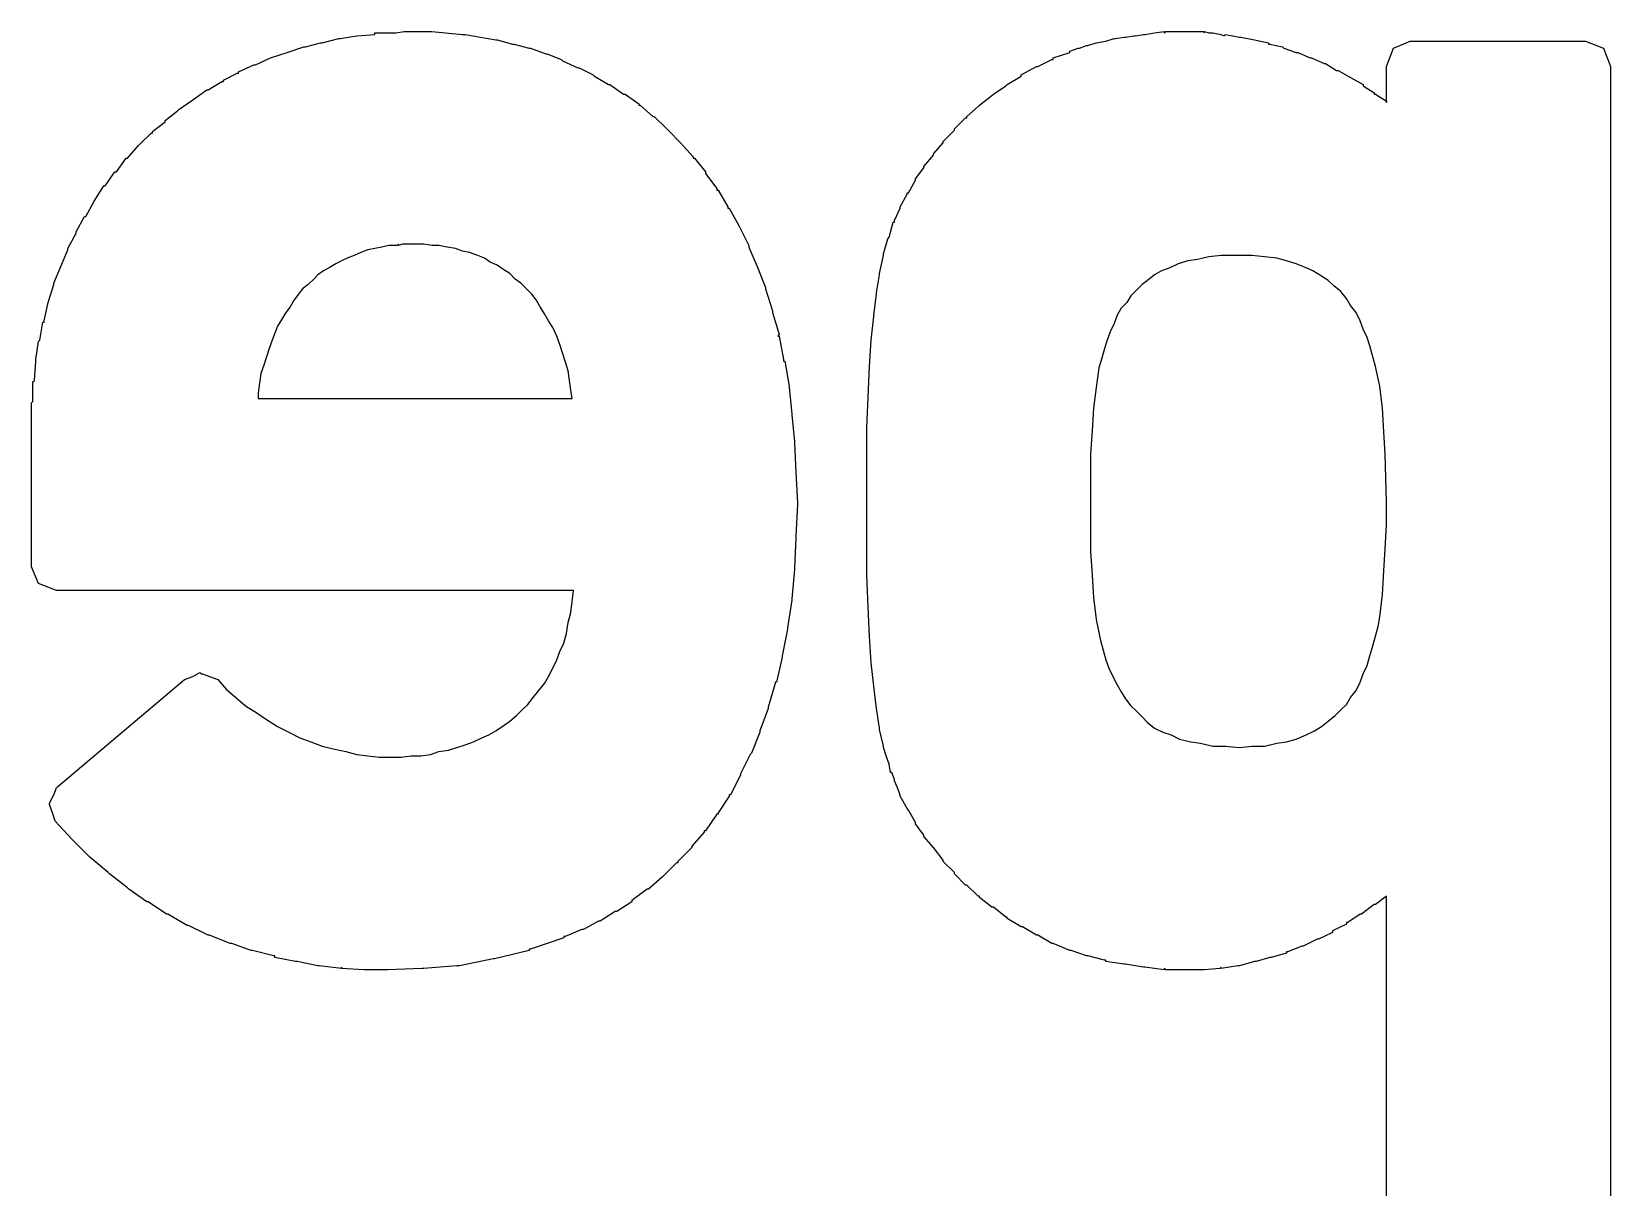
# Model space of a CAD drawing. Extents: x 135.7 to 179.4, y -147.5 to -55.1.
# Drawn here: x 175.075 to 176.211, y -146.673 to -145.841 of the extents above; entities that cross this region are included whole.
import ezdxf

# ---------------------------------------------------------------- set-up
doc = ezdxf.new("R2010")
doc.units = 0
doc.layers.add('BLACK', color=7, linetype='CONTINUOUS')

msp = doc.modelspace()

# ---------------------------------------------------------------- linework, layer by layer
at = {"layer": 'BLACK', "linetype": 'CONTINUOUS'}
for p, q in [((175.272, -145.852), (175.283, -145.849)), ((175.283, -145.849), (175.284, -145.849)), ((175.284, -145.849), (175.296, -145.846)), ((175.284, -145.849), (175.284, -145.849)), ((175.296, -145.846), (175.296, -145.846)), ((175.296, -145.846), (175.297, -145.846)), ((175.297, -145.846), (175.309, -145.844)), ((175.309, -145.844), (175.322, -145.843)), ((175.309, -145.844), (175.309, -145.844)), ((175.309, -145.844), (175.309, -145.844)), ((175.322, -145.843), (175.322, -145.842)), ((175.322, -145.842), (175.335, -145.842)), ((175.322, -145.843), (175.322, -145.843)), ((175.335, -145.842), (175.335, -145.842)), ((175.335, -145.842), (175.336, -145.842)), ((175.336, -145.842), (175.337, -145.842)), ((175.337, -145.842), (175.343, -145.841)), ((175.337, -145.842), (175.337, -145.842)), ((175.343, -145.841), (175.343, -145.841)), ((175.343, -145.841), (175.343, -145.841)), ((175.343, -145.841), (175.347, -145.841)), ((175.347, -145.841), (175.347, -145.841)), ((175.347, -145.841), (175.347, -145.841)), ((175.347, -145.841), (175.348, -145.841)), ((175.348, -145.841), (175.349, -145.841)), ((175.349, -145.841), (175.349, -145.841)), ((175.349, -145.841), (175.35, -145.841)), ((175.35, -145.841), (175.356, -145.841)), ((175.356, -145.841), (175.356, -145.841)), ((175.356, -145.841), (175.356, -145.841)), ((175.356, -145.841), (175.359, -145.841)), ((175.359, -145.841), (175.359, -145.841)), ((175.359, -145.841), (175.361, -145.841)), ((175.359, -145.841), (175.359, -145.841)), ((175.361, -145.841), (175.361, -145.841)), ((175.361, -145.841), (175.361, -145.841)), ((175.361, -145.841), (175.362, -145.841)), ((175.362, -145.841), (175.363, -145.841)), ((175.363, -145.841), (175.363, -145.841)), ((175.363, -145.841), (175.385, -145.843)), ((175.385, -145.843), (175.386, -145.843)), ((175.386, -145.843), (175.387, -145.843)), ((175.387, -145.843), (175.409, -145.847)), ((175.409, -145.847), (175.41, -145.847)), ((175.41, -145.847), (175.41, -145.847)), ((175.41, -145.847), (175.421, -145.85)), ((175.421, -145.85), (175.422, -145.85)), ((175.422, -145.85), (175.422, -145.85)), ((175.422, -145.85), (175.433, -145.853)), ((175.829, -145.853), (175.834, -145.851)), ((175.834, -145.851), (175.835, -145.851)), ((175.835, -145.851), (175.841, -145.849)), ((175.835, -145.851), (175.835, -145.851)), ((175.841, -145.849), (175.848, -145.848)), ((175.841, -145.849), (175.841, -145.849)), ((175.841, -145.849), (175.841, -145.849)), ((175.848, -145.848), (175.854, -145.846)), ((175.848, -145.848), (175.848, -145.848)), ((175.848, -145.848), (175.848, -145.848)), ((175.854, -145.846), (175.855, -145.846)), ((175.855, -145.846), (175.861, -145.845)), ((175.855, -145.846), (175.855, -145.846)), ((175.861, -145.845), (175.862, -145.845)), ((175.862, -145.845), (175.868, -145.844)), ((175.862, -145.845), (175.862, -145.845)), ((175.868, -145.844), (175.869, -145.844)), ((175.869, -145.844), (175.875, -145.843)), ((175.869, -145.844), (175.869, -145.844)), ((175.875, -145.843), (175.876, -145.843)), ((175.876, -145.843), (175.883, -145.842)), ((175.876, -145.843), (175.876, -145.843)), ((175.883, -145.842), (175.89, -145.841)), ((175.883, -145.842), (175.883, -145.842)), ((175.883, -145.842), (175.883, -145.842)), ((175.89, -145.841), (175.89, -145.842)), ((175.89, -145.842), (175.891, -145.841)), ((175.891, -145.841), (175.898, -145.841)), ((175.898, -145.841), (175.898, -145.841)), ((175.898, -145.841), (175.898, -145.841)), ((175.898, -145.841), (175.905, -145.841)), ((175.905, -145.841), (175.905, -145.841)), ((175.905, -145.841), (175.906, -145.841)), ((175.906, -145.841), (175.909, -145.841)), ((175.909, -145.841), (175.909, -145.841)), ((175.909, -145.841), (175.909, -145.841)), ((175.909, -145.841), (175.912, -145.841)), ((175.912, -145.841), (175.912, -145.841)), ((175.912, -145.841), (175.912, -145.841)), ((175.912, -145.841), (175.915, -145.841)), ((175.915, -145.841), (175.915, -145.841)), ((175.915, -145.841), (175.916, -145.841)), ((175.916, -145.841), (175.918, -145.841)), ((175.918, -145.841), (175.919, -145.842)), ((175.919, -145.842), (175.919, -145.841)), ((175.919, -145.841), (175.922, -145.842)), ((175.922, -145.842), (175.922, -145.842)), ((175.922, -145.842), (175.922, -145.842)), ((175.922, -145.842), (175.925, -145.842)), ((175.925, -145.842), (175.925, -145.842)), ((175.925, -145.842), (175.925, -145.842)), ((175.925, -145.842), (175.931, -145.843)), ((175.931, -145.843), (175.933, -145.844)), ((175.933, -145.844), (175.934, -145.843)), ((175.934, -145.843), (175.944, -145.845)), ((175.944, -145.845), (175.944, -145.845)), ((175.944, -145.845), (175.945, -145.845)), ((175.945, -145.845), (175.955, -145.847)), ((175.955, -145.847), (175.955, -145.847)), ((175.955, -145.847), (175.955, -145.847)), ((175.955, -145.847), (175.965, -145.849)), ((175.965, -145.849), (175.965, -145.85)), ((175.965, -145.85), (175.966, -145.85)), ((175.966, -145.85), (175.975, -145.852)), ((176.055, -145.853), (176.067, -145.848)), ((176.067, -145.848), (176.193, -145.848)), ((176.193, -145.848), (176.206, -145.853)), ((175.236, -145.865), (175.247, -145.86)), ((175.247, -145.86), (175.259, -145.856)), ((175.247, -145.86), (175.247, -145.86)), ((175.247, -145.86), (175.247, -145.86)), ((175.259, -145.856), (175.271, -145.852)), ((175.259, -145.856), (175.259, -145.856)), ((175.259, -145.856), (175.259, -145.856)), ((175.271, -145.852), (175.271, -145.852)), ((175.271, -145.852), (175.272, -145.852)), ((175.433, -145.853), (175.434, -145.853)), ((175.434, -145.853), (175.434, -145.853)), ((175.434, -145.853), (175.445, -145.857)), ((175.445, -145.857), (175.445, -145.857)), ((175.445, -145.857), (175.446, -145.857)), ((175.446, -145.857), (175.456, -145.861)), ((175.456, -145.861), (175.457, -145.862)), ((175.457, -145.862), (175.457, -145.862)), ((175.457, -145.862), (175.468, -145.867)), ((175.799, -145.866), (175.809, -145.861)), ((175.809, -145.861), (175.81, -145.861)), ((175.81, -145.86), (175.816, -145.858)), ((175.81, -145.861), (175.81, -145.86)), ((175.816, -145.858), (175.822, -145.856)), ((175.816, -145.858), (175.816, -145.858)), ((175.816, -145.858), (175.816, -145.858)), ((175.822, -145.855), (175.828, -145.853)), ((175.822, -145.856), (175.822, -145.855)), ((175.822, -145.856), (175.822, -145.856)), ((175.828, -145.853), (175.828, -145.853)), ((175.828, -145.853), (175.829, -145.853)), ((175.975, -145.852), (175.976, -145.853)), ((175.976, -145.853), (175.976, -145.853)), ((175.976, -145.853), (175.985, -145.856)), ((175.985, -145.856), (175.986, -145.856)), ((175.986, -145.856), (175.986, -145.856)), ((175.986, -145.856), (175.995, -145.86)), ((175.995, -145.86), (175.996, -145.86)), ((175.996, -145.86), (175.996, -145.86)), ((175.996, -145.86), (176.005, -145.864)), ((176.05, -145.866), (176.055, -145.853)), ((176.206, -145.853), (176.211, -145.866)), ((175.213, -145.876), (175.223, -145.871)), ((175.223, -145.871), (175.224, -145.871)), ((175.224, -145.87), (175.235, -145.865)), ((175.224, -145.871), (175.224, -145.87)), ((175.235, -145.865), (175.235, -145.865)), ((175.235, -145.865), (175.236, -145.865)), ((175.468, -145.867), (175.468, -145.867)), ((175.468, -145.867), (175.469, -145.867)), ((175.469, -145.867), (175.479, -145.872)), ((175.479, -145.872), (175.48, -145.873)), ((175.48, -145.873), (175.48, -145.873)), ((175.48, -145.873), (175.49, -145.879)), ((175.777, -145.879), (175.787, -145.873)), ((175.787, -145.872), (175.798, -145.866)), ((175.787, -145.873), (175.787, -145.872)), ((175.787, -145.873), (175.787, -145.873)), ((175.798, -145.866), (175.798, -145.866)), ((175.798, -145.866), (175.799, -145.866)), ((176.005, -145.864), (176.005, -145.864)), ((176.005, -145.864), (176.006, -145.864)), ((176.006, -145.864), (176.014, -145.869)), ((176.014, -145.869), (176.015, -145.869)), ((176.015, -145.869), (176.015, -145.869)), ((176.015, -145.869), (176.024, -145.874)), ((176.05, -145.892), (176.05, -145.866)), ((176.211, -145.866), (176.211, -147.48)), ((175.191, -145.89), (175.201, -145.883)), ((175.201, -145.883), (175.202, -145.883)), ((175.202, -145.883), (175.212, -145.877)), ((175.202, -145.883), (175.202, -145.883)), ((175.212, -145.877), (175.213, -145.877)), ((175.213, -145.877), (175.213, -145.876)), ((175.49, -145.879), (175.491, -145.879)), ((175.491, -145.879), (175.491, -145.879)), ((175.491, -145.879), (175.501, -145.886)), ((175.767, -145.886), (175.776, -145.88)), ((175.776, -145.88), (175.777, -145.879)), ((175.777, -145.879), (175.777, -145.879)), ((176.024, -145.874), (176.024, -145.874)), ((176.024, -145.874), (176.024, -145.874)), ((176.024, -145.874), (176.033, -145.879)), ((176.033, -145.879), (176.033, -145.88)), ((176.033, -145.88), (176.033, -145.88)), ((176.033, -145.88), (176.041, -145.885)), ((176.041, -145.885), (176.041, -145.886)), ((175.181, -145.897), (175.191, -145.89)), ((175.191, -145.89), (175.191, -145.89)), ((175.191, -145.89), (175.191, -145.89)), ((175.501, -145.886), (175.501, -145.886)), ((175.501, -145.886), (175.502, -145.886)), ((175.502, -145.886), (175.512, -145.893)), ((175.512, -145.893), (175.512, -145.894)), ((175.512, -145.894), (175.513, -145.894)), ((175.513, -145.894), (175.522, -145.902)), ((175.748, -145.902), (175.756, -145.895)), ((175.756, -145.895), (175.757, -145.894)), ((175.757, -145.894), (175.766, -145.887)), ((175.757, -145.894), (175.757, -145.894)), ((175.766, -145.887), (175.767, -145.886)), ((175.766, -145.887), (175.766, -145.887)), ((176.041, -145.886), (176.042, -145.886)), ((176.042, -145.886), (176.05, -145.891)), ((176.05, -145.891), (176.05, -145.892)), ((176.05, -145.892), (176.05, -145.892)), ((175.162, -145.913), (175.171, -145.906)), ((175.171, -145.905), (175.18, -145.898)), ((175.171, -145.906), (175.171, -145.905)), ((175.171, -145.905), (175.171, -145.905)), ((175.18, -145.898), (175.181, -145.897)), ((175.181, -145.897), (175.181, -145.897)), ((175.522, -145.902), (175.522, -145.902)), ((175.522, -145.902), (175.523, -145.902)), ((175.523, -145.902), (175.532, -145.911)), ((175.739, -145.911), (175.747, -145.903)), ((175.747, -145.903), (175.748, -145.903)), ((175.748, -145.903), (175.748, -145.902)), ((175.153, -145.922), (175.161, -145.914)), ((175.161, -145.914), (175.162, -145.914)), ((175.162, -145.914), (175.162, -145.913)), ((175.532, -145.911), (175.532, -145.911)), ((175.532, -145.911), (175.533, -145.912)), ((175.533, -145.912), (175.542, -145.921)), ((175.731, -145.92), (175.739, -145.912)), ((175.739, -145.912), (175.739, -145.911)), ((175.739, -145.911), (175.739, -145.911)), ((175.144, -145.932), (175.152, -145.923)), ((175.152, -145.923), (175.153, -145.922)), ((175.152, -145.923), (175.152, -145.923)), ((175.542, -145.921), (175.542, -145.921)), ((175.542, -145.921), (175.542, -145.921)), ((175.542, -145.921), (175.551, -145.931)), ((175.717, -145.938), (175.724, -145.93)), ((175.724, -145.929), (175.731, -145.921)), ((175.724, -145.93), (175.724, -145.929)), ((175.724, -145.929), (175.724, -145.929)), ((175.731, -145.921), (175.731, -145.92)), ((175.731, -145.92), (175.731, -145.92)), ((175.136, -145.942), (175.143, -145.932)), ((175.143, -145.932), (175.144, -145.932)), ((175.144, -145.932), (175.144, -145.932)), ((175.551, -145.931), (175.551, -145.932)), ((175.551, -145.932), (175.552, -145.932)), ((175.552, -145.932), (175.56, -145.942)), ((175.711, -145.947), (175.717, -145.939)), ((175.717, -145.939), (175.717, -145.938)), ((175.717, -145.938), (175.717, -145.938)), ((175.12, -145.963), (175.127, -145.952)), ((175.127, -145.952), (175.128, -145.952)), ((175.128, -145.952), (175.135, -145.942)), ((175.128, -145.952), (175.128, -145.952)), ((175.135, -145.942), (175.135, -145.942)), ((175.135, -145.942), (175.136, -145.942)), ((175.56, -145.942), (175.56, -145.943)), ((175.56, -145.943), (175.56, -145.943)), ((175.56, -145.943), (175.568, -145.954)), ((175.706, -145.957), (175.711, -145.948)), ((175.711, -145.948), (175.711, -145.947)), ((175.711, -145.948), (175.711, -145.948)), ((175.114, -145.974), (175.12, -145.963)), ((175.12, -145.963), (175.12, -145.963)), ((175.12, -145.963), (175.12, -145.963)), ((175.568, -145.954), (175.568, -145.955)), ((175.568, -145.955), (175.569, -145.955)), ((175.569, -145.955), (175.576, -145.967)), ((175.7, -145.967), (175.705, -145.958)), ((175.705, -145.958), (175.705, -145.957)), ((175.705, -145.957), (175.706, -145.957)), ((175.107, -145.985), (175.113, -145.974)), ((175.113, -145.974), (175.113, -145.974)), ((175.113, -145.974), (175.114, -145.974)), ((175.576, -145.967), (175.576, -145.968)), ((175.576, -145.968), (175.577, -145.968)), ((175.577, -145.968), (175.584, -145.981)), ((175.696, -145.977), (175.7, -145.968)), ((175.7, -145.968), (175.7, -145.967)), ((175.7, -145.967), (175.7, -145.967)), ((175.101, -145.997), (175.107, -145.986)), ((175.107, -145.986), (175.107, -145.985)), ((175.107, -145.986), (175.107, -145.986)), ((175.584, -145.981), (175.584, -145.981)), ((175.584, -145.981), (175.584, -145.981)), ((175.584, -145.981), (175.591, -145.995)), ((175.692, -145.989), (175.695, -145.978)), ((175.695, -145.978), (175.696, -145.978)), ((175.696, -145.978), (175.696, -145.977)), ((175.096, -146.01), (175.101, -145.998)), ((175.101, -145.998), (175.101, -145.997)), ((175.101, -145.998), (175.101, -145.998)), ((175.317, -145.998), (175.312, -146)), ((175.322, -145.997), (175.317, -145.998)), ((175.327, -145.996), (175.322, -145.997)), ((175.332, -145.995), (175.327, -145.996)), ((175.338, -145.995), (175.332, -145.995)), ((175.339, -145.994), (175.338, -145.995)), ((175.338, -145.995), (175.338, -145.995)), ((175.342, -145.994), (175.339, -145.995)), ((175.339, -145.995), (175.339, -145.994)), ((175.345, -145.994), (175.342, -145.994)), ((175.348, -145.994), (175.345, -145.994)), ((175.349, -145.994), (175.348, -145.994)), ((175.35, -145.994), (175.349, -145.994)), ((175.357, -145.994), (175.35, -145.994)), ((175.363, -145.995), (175.357, -145.994)), ((175.368, -145.995), (175.363, -145.995)), ((175.374, -145.996), (175.368, -145.995)), ((175.38, -145.997), (175.374, -145.996)), ((175.385, -145.999), (175.38, -145.997)), ((175.591, -145.995), (175.591, -145.995)), ((175.591, -145.995), (175.591, -145.996)), ((175.591, -145.996), (175.597, -146.01)), ((175.688, -146.001), (175.691, -145.99)), ((175.691, -145.99), (175.692, -145.989)), ((175.692, -145.989), (175.692, -145.989)), ((175.091, -146.022), (175.096, -146.01)), ((175.096, -146.01), (175.096, -146.01)), ((175.096, -146.01), (175.096, -146.01)), ((175.294, -146.008), (175.289, -146.011)), ((175.298, -146.006), (175.294, -146.008)), ((175.302, -146.004), (175.298, -146.006)), ((175.307, -146.002), (175.302, -146.004)), ((175.312, -146), (175.307, -146.002)), ((175.39, -146), (175.385, -145.999)), ((175.396, -146.002), (175.39, -146)), ((175.401, -146.004), (175.396, -146.002)), ((175.405, -146.007), (175.401, -146.004)), ((175.41, -146.009), (175.405, -146.007)), ((175.414, -146.012), (175.41, -146.009)), ((175.597, -146.01), (175.597, -146.01)), ((175.597, -146.01), (175.597, -146.01)), ((175.597, -146.01), (175.603, -146.025)), ((175.685, -146.015), (175.688, -146.002)), ((175.688, -146.002), (175.688, -146.001)), ((175.688, -146.002), (175.688, -146.002)), ((175.9, -146.008), (175.894, -146.011)), ((175.907, -146.006), (175.9, -146.008)), ((175.914, -146.005), (175.907, -146.006)), ((175.922, -146.003), (175.914, -146.005)), ((175.931, -146.002), (175.922, -146.003)), ((175.932, -146.002), (175.931, -146.002)), ((175.931, -146.002), (175.931, -146.002)), ((175.931, -146.002), (175.931, -146.002)), ((175.935, -146.002), (175.932, -146.002)), ((175.932, -146.002), (175.932, -146.002)), ((175.938, -146.002), (175.935, -146.002)), ((175.941, -146.002), (175.938, -146.002)), ((175.942, -146.002), (175.941, -146.002)), ((175.944, -146.002), (175.942, -146.002)), ((175.953, -146.002), (175.944, -146.002)), ((175.962, -146.003), (175.953, -146.002)), ((175.971, -146.004), (175.962, -146.003)), ((175.978, -146.006), (175.971, -146.004)), ((175.985, -146.008), (175.978, -146.006)), ((175.992, -146.011), (175.985, -146.008)), ((175.278, -146.019), (175.274, -146.023)), ((175.281, -146.016), (175.278, -146.019)), ((175.285, -146.013), (175.281, -146.016)), ((175.289, -146.011), (175.285, -146.013)), ((175.419, -146.015), (175.414, -146.012)), ((175.423, -146.019), (175.419, -146.015)), ((175.427, -146.022), (175.423, -146.019)), ((175.683, -146.029), (175.685, -146.016)), ((175.685, -146.016), (175.685, -146.015)), ((175.685, -146.015), (175.685, -146.015)), ((175.878, -146.02), (175.874, -146.023)), ((175.883, -146.016), (175.878, -146.02)), ((175.888, -146.013), (175.883, -146.016)), ((175.894, -146.011), (175.888, -146.013)), ((175.997, -146.013), (175.992, -146.011)), ((176.003, -146.017), (175.997, -146.013)), ((176.008, -146.02), (176.003, -146.017)), ((176.012, -146.024), (176.008, -146.02)), ((175.087, -146.036), (175.091, -146.023)), ((175.091, -146.023), (175.091, -146.022)), ((175.091, -146.023), (175.091, -146.023)), ((175.267, -146.03), (175.264, -146.034)), ((175.27, -146.026), (175.267, -146.03)), ((175.274, -146.023), (175.27, -146.026)), ((175.431, -146.026), (175.427, -146.022)), ((175.435, -146.03), (175.431, -146.026)), ((175.438, -146.034), (175.435, -146.03)), ((175.603, -146.025), (175.603, -146.026)), ((175.603, -146.026), (175.603, -146.026)), ((175.603, -146.026), (175.608, -146.042)), ((175.681, -146.045), (175.683, -146.03)), ((175.683, -146.03), (175.683, -146.029)), ((175.683, -146.03), (175.683, -146.03)), ((175.866, -146.031), (175.863, -146.036)), ((175.87, -146.027), (175.866, -146.031)), ((175.874, -146.023), (175.87, -146.027)), ((176.017, -146.028), (176.012, -146.024)), ((176.021, -146.033), (176.017, -146.028)), ((175.084, -146.049), (175.087, -146.036)), ((175.087, -146.036), (175.087, -146.036)), ((175.087, -146.036), (175.087, -146.036)), ((175.258, -146.043), (175.255, -146.048)), ((175.261, -146.039), (175.258, -146.043)), ((175.264, -146.034), (175.261, -146.039)), ((175.441, -146.039), (175.438, -146.034)), ((175.444, -146.044), (175.441, -146.039)), ((175.447, -146.049), (175.444, -146.044)), ((175.608, -146.042), (175.608, -146.042)), ((175.608, -146.042), (175.608, -146.043)), ((175.608, -146.043), (175.613, -146.059)), ((175.859, -146.04), (175.856, -146.045)), ((175.863, -146.036), (175.859, -146.04)), ((176.024, -146.038), (176.021, -146.033)), ((176.028, -146.043), (176.024, -146.038)), ((176.031, -146.049), (176.028, -146.043)), ((175.081, -146.063), (175.083, -146.05)), ((175.083, -146.05), (175.084, -146.05)), ((175.084, -146.05), (175.084, -146.049)), ((175.252, -146.053), (175.25, -146.058)), ((175.255, -146.048), (175.252, -146.053)), ((175.45, -146.054), (175.447, -146.049)), ((175.453, -146.06), (175.45, -146.054)), ((175.679, -146.063), (175.681, -146.046)), ((175.681, -146.046), (175.681, -146.045)), ((175.681, -146.046), (175.681, -146.046)), ((175.854, -146.051), (175.851, -146.057)), ((175.856, -146.045), (175.854, -146.051)), ((176.033, -146.055), (176.031, -146.049)), ((176.036, -146.061), (176.033, -146.055)), ((175.078, -146.077), (175.08, -146.064)), ((175.08, -146.064), (175.081, -146.063)), ((175.081, -146.063), (175.081, -146.063)), ((175.248, -146.063), (175.246, -146.069)), ((175.25, -146.058), (175.248, -146.063)), ((175.455, -146.066), (175.453, -146.06)), ((175.457, -146.072), (175.455, -146.066)), ((175.613, -146.059), (175.612, -146.06)), ((175.612, -146.06), (175.613, -146.06)), ((175.613, -146.06), (175.616, -146.077)), ((175.678, -146.082), (175.679, -146.063)), ((175.679, -146.063), (175.679, -146.063)), ((175.679, -146.063), (175.679, -146.063)), ((175.849, -146.063), (175.847, -146.069)), ((175.851, -146.057), (175.849, -146.063)), ((176.038, -146.067), (176.036, -146.061)), ((175.077, -146.092), (175.078, -146.078)), ((175.078, -146.078), (175.078, -146.077)), ((175.078, -146.078), (175.078, -146.078)), ((175.244, -146.075), (175.242, -146.081)), ((175.246, -146.069), (175.244, -146.075)), ((175.459, -146.078), (175.457, -146.072)), ((175.461, -146.085), (175.459, -146.078)), ((175.616, -146.077), (175.616, -146.078)), ((175.616, -146.078), (175.617, -146.078)), ((175.617, -146.078), (175.62, -146.096)), ((175.845, -146.076), (175.843, -146.083)), ((175.847, -146.069), (175.845, -146.076)), ((176.042, -146.082), (176.038, -146.067)), ((175.24, -146.087), (175.239, -146.094)), ((175.242, -146.081), (175.24, -146.087)), ((175.462, -146.092), (175.461, -146.085)), ((175.676, -146.126), (175.678, -146.082)), ((175.678, -146.082), (175.678, -146.082)), ((175.678, -146.082), (175.678, -146.082)), ((175.843, -146.083), (175.842, -146.09)), ((176.045, -146.096), (176.042, -146.082)), ((175.076, -146.093), (175.077, -146.092)), ((175.076, -146.107), (175.076, -146.093)), ((175.077, -146.092), (175.077, -146.092)), ((175.239, -146.094), (175.238, -146.101)), ((175.463, -146.099), (175.462, -146.092)), ((175.464, -146.105), (175.463, -146.099)), ((175.62, -146.096), (175.62, -146.097)), ((175.62, -146.097), (175.62, -146.097)), ((175.62, -146.097), (175.622, -146.116)), ((175.841, -146.097), (175.839, -146.112)), ((175.842, -146.09), (175.841, -146.097)), ((176.047, -146.112), (176.045, -146.096)), ((175.075, -146.108), (175.076, -146.107)), ((175.075, -146.122), (175.075, -146.108)), ((175.076, -146.107), (175.076, -146.107)), ((175.238, -146.101), (175.238, -146.105)), ((175.238, -146.105), (175.464, -146.105)), ((175.839, -146.112), (175.838, -146.128)), ((176.048, -146.129), (176.047, -146.112)), ((175.075, -146.226), (175.075, -146.122)), ((175.075, -146.122), (175.075, -146.122)), ((175.075, -146.122), (175.075, -146.122)), ((175.622, -146.116), (175.622, -146.116)), ((175.622, -146.116), (175.622, -146.117)), ((175.622, -146.117), (175.624, -146.136)), ((175.676, -146.179), (175.676, -146.126)), ((175.676, -146.126), (175.676, -146.126)), ((175.676, -146.126), (175.676, -146.126)), ((175.838, -146.128), (175.837, -146.145)), ((176.049, -146.145), (176.048, -146.129)), ((175.624, -146.136), (175.624, -146.137)), ((175.624, -146.137), (175.624, -146.137)), ((175.624, -146.137), (175.625, -146.158)), ((175.837, -146.145), (175.837, -146.162)), ((176.05, -146.179), (176.049, -146.145)), ((175.625, -146.158), (175.625, -146.158)), ((175.625, -146.158), (175.625, -146.158)), ((175.625, -146.158), (175.626, -146.18)), ((175.837, -146.162), (175.837, -146.179)), ((175.626, -146.18), (175.626, -146.18)), ((175.626, -146.18), (175.626, -146.181)), ((175.676, -146.207), (175.676, -146.179)), ((175.676, -146.179), (175.676, -146.179)), ((175.676, -146.179), (175.676, -146.179)), ((175.837, -146.179), (175.837, -146.215)), ((176.05, -146.196), (176.05, -146.179)), ((175.626, -146.181), (175.625, -146.204)), ((176.049, -146.213), (176.05, -146.196)), ((175.625, -146.205), (175.624, -146.227)), ((175.625, -146.204), (175.625, -146.204)), ((175.625, -146.204), (175.625, -146.205)), ((175.676, -146.232), (175.676, -146.207)), ((175.676, -146.207), (175.676, -146.207)), ((175.676, -146.207), (175.676, -146.207)), ((176.048, -146.229), (176.049, -146.213)), ((175.837, -146.215), (175.838, -146.232)), ((175.08, -146.238), (175.075, -146.226)), ((175.624, -146.228), (175.622, -146.249)), ((175.624, -146.227), (175.624, -146.228)), ((175.624, -146.228), (175.624, -146.228)), ((175.677, -146.255), (175.676, -146.232)), ((175.676, -146.232), (175.676, -146.232)), ((175.676, -146.232), (175.676, -146.232)), ((175.838, -146.232), (175.839, -146.248)), ((176.047, -146.246), (176.048, -146.229)), ((175.093, -146.243), (175.08, -146.238)), ((175.465, -146.243), (175.093, -146.243)), ((175.464, -146.251), (175.465, -146.243)), ((175.839, -146.248), (175.841, -146.264)), ((176.045, -146.262), (176.047, -146.246)), ((175.461, -146.266), (175.463, -146.259)), ((175.463, -146.259), (175.464, -146.251)), ((175.622, -146.25), (175.619, -146.27)), ((175.622, -146.249), (175.622, -146.25)), ((175.622, -146.25), (175.622, -146.25)), ((175.678, -146.276), (175.677, -146.255)), ((175.677, -146.255), (175.677, -146.255)), ((175.677, -146.255), (175.677, -146.255)), ((175.46, -146.274), (175.461, -146.266)), ((175.619, -146.271), (175.615, -146.29)), ((175.619, -146.27), (175.619, -146.271)), ((175.619, -146.271), (175.619, -146.271)), ((175.841, -146.264), (175.844, -146.279)), ((176.042, -146.276), (176.044, -146.269)), ((176.044, -146.269), (176.045, -146.262)), ((175.455, -146.287), (175.458, -146.281)), ((175.458, -146.281), (175.46, -146.274)), ((175.679, -146.295), (175.678, -146.276)), ((175.678, -146.276), (175.678, -146.276)), ((175.678, -146.276), (175.678, -146.276)), ((175.844, -146.279), (175.848, -146.293)), ((176.04, -146.283), (176.042, -146.276)), ((175.45, -146.299), (175.453, -146.293)), ((175.453, -146.293), (175.455, -146.287)), ((175.615, -146.291), (175.611, -146.309)), ((175.615, -146.29), (175.615, -146.29)), ((175.615, -146.29), (175.615, -146.291)), ((175.848, -146.293), (175.85, -146.299)), ((176.036, -146.297), (176.038, -146.29)), ((176.038, -146.29), (176.04, -146.283)), ((175.185, -146.307), (175.191, -146.305)), ((175.191, -146.305), (175.196, -146.302)), ((175.196, -146.302), (175.197, -146.303)), ((175.197, -146.303), (175.198, -146.303)), ((175.198, -146.303), (175.203, -146.305)), ((175.203, -146.305), (175.209, -146.307)), ((175.444, -146.31), (175.447, -146.305)), ((175.447, -146.305), (175.45, -146.299)), ((175.681, -146.312), (175.679, -146.295)), ((175.679, -146.295), (175.679, -146.295)), ((175.679, -146.295), (175.679, -146.295)), ((175.85, -146.299), (175.853, -146.305)), ((175.853, -146.305), (175.856, -146.311)), ((176.031, -146.309), (176.033, -146.303)), ((176.033, -146.303), (176.036, -146.297)), ((175.094, -146.384), (175.185, -146.307)), ((175.209, -146.307), (175.215, -146.314)), ((175.215, -146.314), (175.222, -146.32)), ((175.436, -146.32), (175.44, -146.315)), ((175.44, -146.315), (175.444, -146.31)), ((175.61, -146.31), (175.605, -146.327)), ((175.611, -146.309), (175.61, -146.309)), ((175.61, -146.309), (175.61, -146.31)), ((175.683, -146.328), (175.681, -146.312)), ((175.681, -146.312), (175.681, -146.312)), ((175.681, -146.312), (175.681, -146.312)), ((175.856, -146.311), (175.859, -146.316)), ((175.859, -146.316), (175.862, -146.321)), ((176.024, -146.32), (176.028, -146.315)), ((176.028, -146.315), (176.031, -146.309)), ((175.222, -146.32), (175.229, -146.326)), ((175.229, -146.326), (175.237, -146.331)), ((175.428, -146.329), (175.432, -146.325)), ((175.432, -146.325), (175.436, -146.32)), ((175.605, -146.328), (175.599, -146.344)), ((175.605, -146.327), (175.605, -146.327)), ((175.605, -146.327), (175.605, -146.328)), ((175.685, -146.342), (175.683, -146.328)), ((175.683, -146.328), (175.683, -146.328)), ((175.683, -146.328), (175.683, -146.328)), ((175.862, -146.321), (175.866, -146.326)), ((175.866, -146.326), (175.87, -146.33)), ((176.017, -146.329), (176.021, -146.325)), ((176.021, -146.325), (176.024, -146.32)), ((175.237, -146.331), (175.244, -146.336)), ((175.244, -146.336), (175.252, -146.341)), ((175.415, -146.34), (175.419, -146.337)), ((175.419, -146.337), (175.424, -146.333)), ((175.424, -146.333), (175.428, -146.329)), ((175.87, -146.33), (175.874, -146.334)), ((175.874, -146.334), (175.878, -146.338)), ((175.878, -146.338), (175.883, -146.342)), ((176.003, -146.341), (176.008, -146.337)), ((176.008, -146.337), (176.013, -146.333)), ((176.013, -146.333), (176.017, -146.329)), ((175.252, -146.341), (175.26, -146.345)), ((175.26, -146.345), (175.268, -146.349)), ((175.268, -146.349), (175.276, -146.352)), ((175.393, -146.352), (175.399, -146.349)), ((175.399, -146.349), (175.404, -146.347)), ((175.404, -146.347), (175.409, -146.344)), ((175.409, -146.344), (175.415, -146.34)), ((175.599, -146.345), (175.593, -146.36)), ((175.599, -146.344), (175.599, -146.344)), ((175.599, -146.344), (175.599, -146.345)), ((175.685, -146.343), (175.685, -146.342)), ((175.685, -146.342), (175.685, -146.342)), ((175.688, -146.355), (175.685, -146.343)), ((175.883, -146.342), (175.889, -146.345)), ((175.889, -146.345), (175.895, -146.347)), ((175.895, -146.347), (175.901, -146.35)), ((175.901, -146.35), (175.909, -146.352)), ((175.978, -146.352), (175.985, -146.35)), ((175.985, -146.35), (175.992, -146.347)), ((175.992, -146.347), (175.998, -146.344)), ((175.998, -146.344), (176.003, -146.341)), ((175.276, -146.352), (175.284, -146.355)), ((175.284, -146.355), (175.292, -146.357)), ((175.292, -146.357), (175.301, -146.359)), ((175.301, -146.359), (175.309, -146.361)), ((175.309, -146.361), (175.317, -146.362)), ((175.317, -146.362), (175.325, -146.363)), ((175.341, -146.363), (175.348, -146.362)), ((175.348, -146.362), (175.355, -146.362)), ((175.355, -146.362), (175.362, -146.361)), ((175.362, -146.361), (175.368, -146.359)), ((175.368, -146.359), (175.375, -146.358)), ((175.375, -146.358), (175.381, -146.356)), ((175.381, -146.356), (175.387, -146.354)), ((175.387, -146.354), (175.393, -146.352)), ((175.592, -146.361), (175.585, -146.375)), ((175.593, -146.36), (175.592, -146.361)), ((175.592, -146.361), (175.592, -146.361)), ((175.688, -146.356), (175.688, -146.355)), ((175.69, -146.362), (175.688, -146.356)), ((175.688, -146.356), (175.688, -146.356)), ((175.692, -146.368), (175.69, -146.362)), ((175.69, -146.362), (175.69, -146.362)), ((175.69, -146.362), (175.69, -146.362)), ((175.909, -146.352), (175.916, -146.353)), ((175.916, -146.353), (175.925, -146.355)), ((175.925, -146.355), (175.934, -146.355)), ((175.934, -146.355), (175.944, -146.356)), ((175.944, -146.356), (175.953, -146.355)), ((175.953, -146.355), (175.962, -146.355)), ((175.962, -146.355), (175.971, -146.353)), ((175.971, -146.353), (175.978, -146.352)), ((175.325, -146.363), (175.333, -146.363)), ((175.333, -146.363), (175.341, -146.363)), ((175.693, -146.374), (175.692, -146.368)), ((175.692, -146.368), (175.692, -146.368)), ((175.692, -146.368), (175.692, -146.368)), ((175.093, -146.385), (175.094, -146.384)), ((175.094, -146.384), (175.094, -146.384)), ((175.585, -146.376), (175.578, -146.39)), ((175.585, -146.375), (175.585, -146.376)), ((175.585, -146.376), (175.585, -146.376)), ((175.694, -146.374), (175.693, -146.374)), ((175.696, -146.379), (175.694, -146.374)), ((175.694, -146.374), (175.694, -146.374)), ((175.696, -146.38), (175.696, -146.379)), ((175.698, -146.385), (175.696, -146.38)), ((175.696, -146.38), (175.696, -146.38)), ((175.088, -146.396), (175.091, -146.39)), ((175.088, -146.397), (175.088, -146.396)), ((175.088, -146.396), (175.088, -146.396)), ((175.091, -146.39), (175.093, -146.385)), ((175.577, -146.391), (175.569, -146.403)), ((175.578, -146.39), (175.577, -146.39)), ((175.577, -146.39), (175.577, -146.391)), ((175.7, -146.39), (175.698, -146.385)), ((175.698, -146.385), (175.698, -146.385)), ((175.698, -146.385), (175.698, -146.385)), ((175.7, -146.391), (175.7, -146.39)), ((175.705, -146.4), (175.7, -146.391)), ((175.7, -146.391), (175.7, -146.391)), ((175.09, -146.403), (175.088, -146.397)), ((175.092, -146.409), (175.09, -146.403)), ((175.568, -146.404), (175.56, -146.416)), ((175.569, -146.404), (175.568, -146.404)), ((175.569, -146.403), (175.569, -146.404)), ((175.706, -146.401), (175.705, -146.4)), ((175.705, -146.4), (175.705, -146.4)), ((175.711, -146.41), (175.706, -146.401)), ((175.104, -146.422), (175.092, -146.409)), ((175.092, -146.409), (175.092, -146.409)), ((175.092, -146.409), (175.092, -146.409)), ((175.559, -146.417), (175.55, -146.427)), ((175.56, -146.416), (175.559, -146.416)), ((175.559, -146.416), (175.559, -146.417)), ((175.711, -146.411), (175.711, -146.41)), ((175.711, -146.41), (175.711, -146.41)), ((175.717, -146.419), (175.711, -146.411)), ((175.717, -146.42), (175.717, -146.419)), ((175.717, -146.419), (175.717, -146.419)), ((175.105, -146.423), (175.104, -146.422)), ((175.104, -146.422), (175.104, -146.422)), ((175.117, -146.435), (175.105, -146.423)), ((175.55, -146.428), (175.54, -146.438)), ((175.55, -146.427), (175.55, -146.428)), ((175.55, -146.428), (175.55, -146.428)), ((175.724, -146.428), (175.717, -146.42)), ((175.731, -146.437), (175.724, -146.428)), ((175.724, -146.428), (175.724, -146.428)), ((175.724, -146.428), (175.724, -146.428)), ((175.13, -146.446), (175.117, -146.435)), ((175.117, -146.435), (175.117, -146.435)), ((175.117, -146.435), (175.117, -146.435)), ((175.539, -146.439), (175.53, -146.448)), ((175.54, -146.439), (175.539, -146.439)), ((175.54, -146.438), (175.54, -146.439)), ((175.731, -146.438), (175.731, -146.437)), ((175.731, -146.437), (175.731, -146.437)), ((175.739, -146.446), (175.731, -146.438)), ((175.131, -146.447), (175.13, -146.446)), ((175.144, -146.457), (175.131, -146.447)), ((175.131, -146.447), (175.131, -146.447)), ((175.529, -146.449), (175.519, -146.458)), ((175.53, -146.448), (175.529, -146.449)), ((175.529, -146.449), (175.529, -146.449)), ((175.739, -146.447), (175.739, -146.446)), ((175.739, -146.446), (175.739, -146.446)), ((175.747, -146.455), (175.739, -146.447)), ((175.145, -146.458), (175.144, -146.457)), ((175.144, -146.457), (175.144, -146.457)), ((175.158, -146.467), (175.145, -146.458)), ((175.518, -146.458), (175.507, -146.466)), ((175.519, -146.458), (175.518, -146.458)), ((175.518, -146.458), (175.518, -146.458)), ((175.748, -146.455), (175.747, -146.455)), ((175.756, -146.463), (175.748, -146.455)), ((175.748, -146.455), (175.748, -146.455)), ((175.757, -146.463), (175.756, -146.463)), ((175.757, -146.464), (175.757, -146.463)), ((175.766, -146.471), (175.757, -146.464)), ((176.05, -146.463), (176.042, -146.469)), ((176.05, -146.879), (176.05, -146.463)), ((175.159, -146.467), (175.158, -146.467)), ((175.158, -146.467), (175.158, -146.467)), ((175.172, -146.476), (175.159, -146.467)), ((175.495, -146.474), (175.484, -146.481)), ((175.496, -146.474), (175.495, -146.474)), ((175.495, -146.474), (175.495, -146.474)), ((175.507, -146.467), (175.496, -146.474)), ((175.507, -146.466), (175.507, -146.466)), ((175.507, -146.466), (175.507, -146.467)), ((175.767, -146.471), (175.766, -146.471)), ((175.766, -146.471), (175.766, -146.471)), ((175.776, -146.478), (175.767, -146.471)), ((176.041, -146.469), (176.032, -146.476)), ((176.042, -146.469), (176.041, -146.469)), ((176.041, -146.469), (176.041, -146.469)), ((175.173, -146.476), (175.172, -146.476)), ((175.187, -146.484), (175.173, -146.476)), ((175.173, -146.476), (175.173, -146.476)), ((175.188, -146.484), (175.187, -146.484)), ((175.202, -146.491), (175.188, -146.484)), ((175.188, -146.484), (175.188, -146.484)), ((175.471, -146.487), (175.459, -146.492)), ((175.472, -146.487), (175.471, -146.487)), ((175.471, -146.487), (175.471, -146.487)), ((175.483, -146.481), (175.472, -146.487)), ((175.484, -146.481), (175.483, -146.481)), ((175.483, -146.481), (175.483, -146.481)), ((175.777, -146.478), (175.776, -146.478)), ((175.777, -146.479), (175.777, -146.478)), ((175.787, -146.485), (175.777, -146.479)), ((175.788, -146.485), (175.787, -146.485)), ((175.787, -146.485), (175.787, -146.485)), ((175.798, -146.491), (175.788, -146.485)), ((176.021, -146.483), (176.011, -146.488)), ((176.022, -146.482), (176.021, -146.482)), ((176.021, -146.482), (176.021, -146.483)), ((176.031, -146.476), (176.022, -146.482)), ((176.032, -146.476), (176.031, -146.476)), ((176.031, -146.476), (176.031, -146.476)), ((175.203, -146.491), (175.202, -146.491)), ((175.218, -146.497), (175.203, -146.491)), ((175.203, -146.491), (175.203, -146.491)), ((175.219, -146.497), (175.218, -146.497)), ((175.218, -146.497), (175.218, -146.497)), ((175.233, -146.502), (175.219, -146.497)), ((175.458, -146.493), (175.434, -146.501)), ((175.459, -146.492), (175.458, -146.492)), ((175.458, -146.492), (175.458, -146.493)), ((175.799, -146.491), (175.798, -146.491)), ((175.798, -146.491), (175.798, -146.491)), ((175.809, -146.497), (175.799, -146.491)), ((175.81, -146.497), (175.809, -146.497)), ((175.822, -146.502), (175.81, -146.497)), ((175.81, -146.497), (175.81, -146.497)), ((176, -146.494), (175.99, -146.499)), ((176.001, -146.494), (176, -146.494)), ((176, -146.494), (176, -146.494)), ((176.011, -146.489), (176.001, -146.494)), ((176.011, -146.488), (176.011, -146.488)), ((176.011, -146.488), (176.011, -146.489)), ((175.234, -146.502), (175.233, -146.502)), ((175.249, -146.506), (175.234, -146.502)), ((175.234, -146.502), (175.234, -146.502)), ((175.25, -146.506), (175.249, -146.506)), ((175.25, -146.507), (175.25, -146.506)), ((175.265, -146.51), (175.25, -146.507)), ((175.407, -146.508), (175.383, -146.513)), ((175.408, -146.508), (175.407, -146.508)), ((175.433, -146.502), (175.408, -146.508)), ((175.408, -146.508), (175.408, -146.508)), ((175.434, -146.501), (175.433, -146.501)), ((175.433, -146.501), (175.433, -146.502)), ((175.823, -146.502), (175.822, -146.502)), ((175.822, -146.502), (175.822, -146.502)), ((175.834, -146.506), (175.823, -146.502)), ((175.835, -146.506), (175.834, -146.506)), ((175.847, -146.509), (175.835, -146.506)), ((175.835, -146.506), (175.835, -146.506)), ((175.848, -146.509), (175.847, -146.509)), ((175.848, -146.51), (175.848, -146.509)), ((175.966, -146.507), (175.956, -146.51)), ((175.967, -146.507), (175.966, -146.507)), ((175.978, -146.504), (175.967, -146.507)), ((175.967, -146.507), (175.967, -146.507)), ((175.979, -146.503), (175.978, -146.503)), ((175.978, -146.503), (175.978, -146.504)), ((175.989, -146.499), (175.979, -146.503)), ((175.99, -146.499), (175.989, -146.499)), ((175.989, -146.499), (175.989, -146.499)), ((175.266, -146.51), (175.265, -146.51)), ((175.281, -146.513), (175.266, -146.51)), ((175.266, -146.51), (175.266, -146.51)), ((175.282, -146.513), (175.281, -146.513)), ((175.298, -146.515), (175.282, -146.513)), ((175.282, -146.513), (175.282, -146.513)), ((175.298, -146.515), (175.298, -146.514)), ((175.298, -146.514), (175.298, -146.515)), ((175.314, -146.516), (175.298, -146.515)), ((175.315, -146.516), (175.314, -146.516)), ((175.314, -146.516), (175.314, -146.516)), ((175.33, -146.516), (175.315, -146.516)), ((175.331, -146.516), (175.33, -146.516)), ((175.356, -146.515), (175.331, -146.516)), ((175.331, -146.516), (175.331, -146.516)), ((175.357, -146.515), (175.356, -146.515)), ((175.356, -146.515), (175.356, -146.515)), ((175.381, -146.513), (175.357, -146.515)), ((175.382, -146.513), (175.381, -146.513)), ((175.383, -146.513), (175.382, -146.513)), ((175.861, -146.512), (175.848, -146.51)), ((175.862, -146.512), (175.861, -146.512)), ((175.875, -146.514), (175.862, -146.512)), ((175.862, -146.512), (175.862, -146.512)), ((175.876, -146.514), (175.875, -146.514)), ((175.89, -146.516), (175.876, -146.514)), ((175.876, -146.514), (175.876, -146.514)), ((175.891, -146.516), (175.89, -146.515)), ((175.89, -146.515), (175.89, -146.516)), ((175.905, -146.516), (175.891, -146.516)), ((175.906, -146.516), (175.905, -146.516)), ((175.905, -146.516), (175.905, -146.516)), ((175.918, -146.516), (175.906, -146.516)), ((175.919, -146.516), (175.918, -146.516)), ((175.918, -146.516), (175.918, -146.516)), ((175.93, -146.515), (175.919, -146.516)), ((175.931, -146.514), (175.93, -146.515)), ((175.943, -146.513), (175.931, -146.515)), ((175.931, -146.515), (175.931, -146.514)), ((175.944, -146.513), (175.943, -146.513)), ((175.943, -146.513), (175.943, -146.513)), ((175.955, -146.51), (175.944, -146.513)), ((175.956, -146.51), (175.955, -146.51)), ((175.955, -146.51), (175.955, -146.51))]:
    msp.add_line(p, q, dxfattribs=at)

doc.saveas('drawing.dxf')
